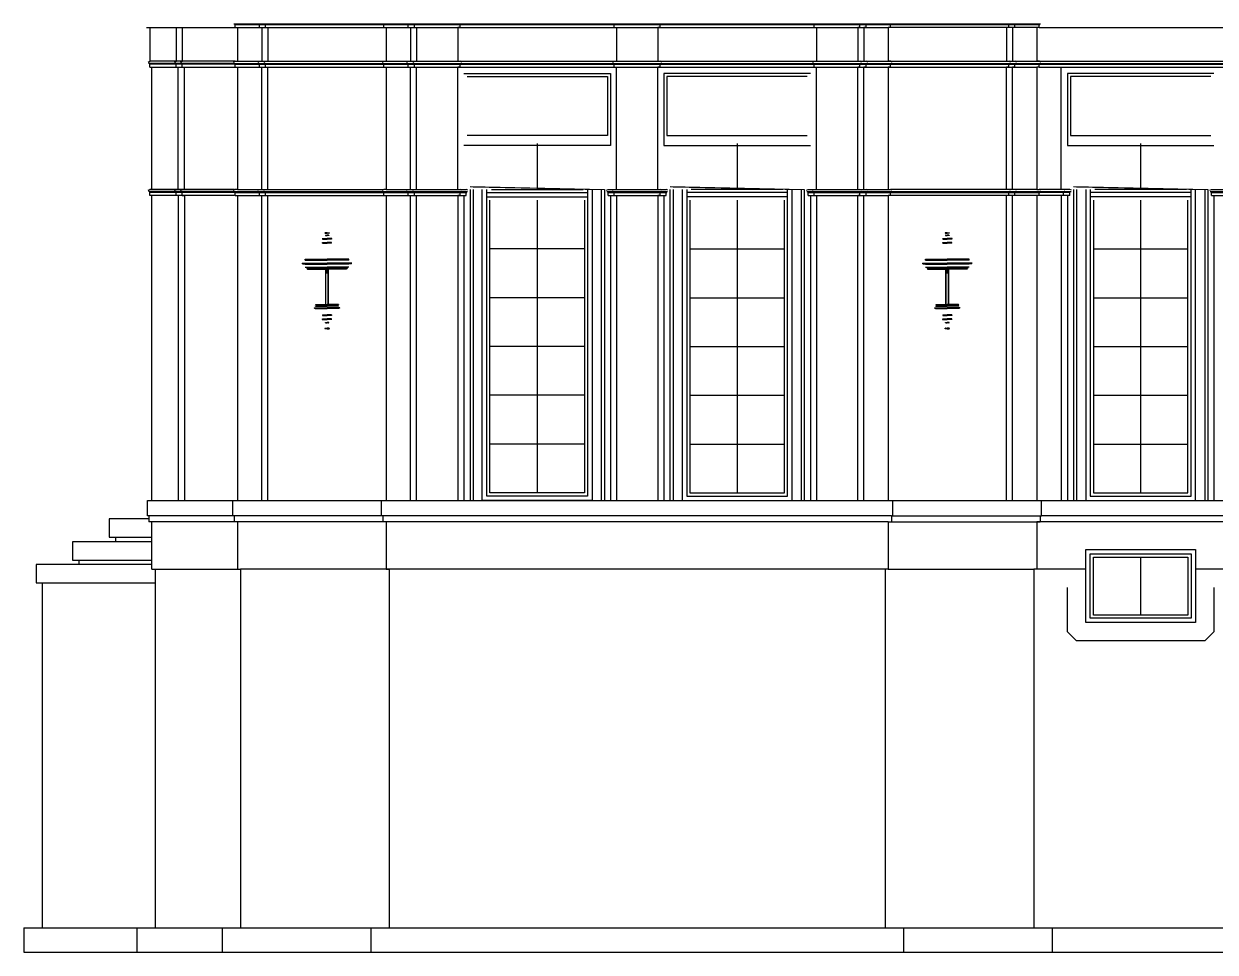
# Model space of a CAD drawing. Header units: metres. Extents: x -770 to 770, y 0 to 641.
# Drawn here: x -769.7 to -379.3, y 0 to 304.2 of the extents above; entities that cross this region are included whole.
import ezdxf

# ---------------------------------------------------------------- set-up
doc = ezdxf.new("R2010")
doc.units = ezdxf.units.M

msp = doc.modelspace()

# ---------------------------------------------------------------- linework, layer by layer
at = {"layer": 'EL-Stair'}
for p, q in [((-728.73, 142, -523), (-741.69, 142, -523)), ((-741.69, 142, -523), (-741.69, 136, -523)), ((-727.69, 134.5, -507.5), (-753.69, 134.5, -523)), ((-753.69, 134.5, -523), (-753.69, 128.5, -523)), ((-741.69, 136, -523), (-727.69, 136, -507.5)), ((-739.69, 136, -523), (-739.69, 134.5, -523)), ((-727.69, 127, -507.5), (-765.69, 127, -523)), ((-765.69, 127, -523), (-765.69, 121, -523)), ((-753.69, 128.5, -523), (-727.69, 128.5, -507.5)), ((-751.69, 128.5, -523), (-751.69, 127, -523)), ((-765.69, 121, -523), (-726.69, 121, -507.5)), ((-763.69, 121, -523), (-763.69, 119.5, -523))]:
    msp.add_line(p, q, dxfattribs=at)
at = {"layer": 'EL-Trim'}
for p, q in [((-729.44, 303, -523), (-728.44, 303, -523)), ((-728.44, 303, -523), (-728.44, 292, -523)), ((-728.44, 303, -523), (-699.69, 303, -91)), ((-720.31, 303, -507.5), (-719.81, 303, -507.5)), ((-719.81, 303, -507.5), (-719.81, 292, -507.5)), ((-718.31, 303, -507.5), (-717.81, 303, -507.5)), ((-717.81, 303, -507.5), (-717.81, 292, -507.5)), ((-728.99, 291.73, -523), (-728.44, 292, -523)), ((-700.88, 291.25, -507.5), (-728.88, 291.25, -523)), ((-700.44, 291, -507.5), (-728.63, 291, -523)), ((-700.44, 292, -507.5), (-728.44, 292, -523)), ((-728.44, 290, -523), (-728.44, 291, -523)), ((-728.44, 290, -523), (-700.44, 290, -507.5)), ((-727.69, 250, -507.5), (-727.69, 290, -507.5)), ((-720.36, 291.73, -507.5), (-719.81, 292, -507.5)), ((-719.81, 290, -507.5), (-719.81, 291, -507.5)), ((-719.06, 250, -507.5), (-719.06, 290, -507.5)), ((-718.36, 291.73, -507.5), (-717.81, 292, -507.5)), ((-717.81, 290, -507.5), (-717.81, 291, -507.5)), ((-717.06, 250, -507.5), (-717.06, 290, -507.5)), ((-728.99, 249.73, -523), (-728.44, 250, -523)), ((-700.63, 250, -507.5), (-728.44, 250, -523)), ((-720.36, 249.73, -507.5), (-719.81, 250, -507.5)), ((-718.36, 249.73, -507.5), (-717.81, 250, -507.5)), ((-717.06, 250, -507.5), (-717.06, 250, -507.5)), ((-700.88, 249.25, -507.5), (-728.86, 249.25, -523)), ((-728.44, 249, -523), (-728.63, 249, -523)), ((-728.44, 248, -523), (-728.44, 249, -523)), ((-700.63, 249, -507.5), (-728.44, 249, -523)), ((-700.63, 248, -507.5), (-728.44, 248, -523)), ((-727.69, 148, -507.5), (-727.69, 248, -507.5)), ((-719.81, 249, -507.5), (-720, 249, -507.5)), ((-719.81, 248, -507.5), (-719.81, 249, -507.5)), ((-719.06, 248, -507.5), (-719.06, 148, -507.5)), ((-717.81, 249, -507.5), (-718, 249, -507.5)), ((-717.81, 248, -507.5), (-717.81, 249, -507.5)), ((-717.81, 248, -507.5), (-717.06, 248, -507.5)), ((-717.06, 248, -507.5), (-717.06, 148, -507.5)), ((-729.19, 143, -523), (-729.19, 148, -523)), ((-729.19, 148, -523), (-701.19, 148, -507.5)), ((-701.19, 143, -507.5), (-729.19, 143, -523)), ((-728.73, 143, -523), (-729.19, 143, -523)), ((-728.73, 143, -523), (-728.73, 141, -523)), ((-700.73, 141, -507.5), (-728.73, 141, -523)), ((-727.69, 125.5, -507.5), (-727.69, 141, -507.5)), ((-485.38, 143, -91), (-701.19, 143, -507.5)), ((-484.92, 143, -91), (-436.65, 143, -158.5)), ((-312.19, 143, -113.55), (-436.42, 143, -158.5)), ((-727.69, 125.5, -507.5), (-726.69, 125.5, -507.5)), ((-726.69, 125.5, -507.5), (-699.69, 125.5, -91)), ((-726.69, 125.5, -507.5), (-726.69, 119.5, -507.5))]:
    msp.add_line(p, q, dxfattribs=at)
at = {"layer": 'EL-Wall'}
for p, q in [((-701.19, 143, -507.5), (-701.19, 148, -507.5)), ((-701.19, 148, -507.5), (-436.19, 148, -158.5)), ((-652.46, 143, -91), (-652.46, 148, -91)), ((-484.92, 143, -91), (-484.92, 148, -91)), ((-436.19, 143, -158.5), (-436.19, 148, -158.5)), ((-700.73, 143, -507.5), (-701.19, 143, -507.5)), ((-700.73, 143, -507.5), (-700.73, 141, -507.5)), ((-699.69, 141, -91), (-700.73, 141, -507.5)), ((-652, 143, -91), (-652.46, 143, -91)), ((-652, 143, -91), (-652, 141, -91)), ((-650.96, 141, -73), (-652, 141, -91)), ((-486.42, 141, -91), (-485.38, 141, -91)), ((-485.38, 143, -91), (-485.38, 141, -91)), ((-485.38, 143, -91), (-484.92, 143, -91)), ((-437.69, 141, -158.5), (-436.65, 141, -158.5)), ((-436.65, 143, -158.5), (-436.65, 141, -158.5)), ((-436.65, 143, -158.5), (-436.19, 143, -158.5))]:
    msp.add_line(p, q, dxfattribs=at)
at = {"layer": 'EL-Window'}
for p, q in [((-601.44, 265, -73), (-601.44, 250, -73)), ((-535.94, 265, -73), (-535.94, 250, -73)), ((-403.69, 265, -158.5), (-403.69, 250, -158.5)), ((-619.44, 148, -73), (-619.44, 250, -73)), ((-617.94, 149.5, -73), (-617.94, 250, -73)), ((-616.44, 250, -73), (-586.44, 250, -73)), ((-616.44, 250, -73), (-586.44, 250, -73)), ((-584.94, 250, -73), (-584.94, 149.5, -73)), ((-583.44, 250, -73), (-583.44, 148, -73)), ((-553.94, 250, -73), (-553.94, 148, -73)), ((-552.44, 250, -73), (-552.44, 149.5, -73)), ((-520.94, 250, -73), (-550.94, 250, -73)), ((-520.94, 250, -73), (-550.94, 250, -73)), ((-519.44, 149.5, -73), (-519.44, 250, -73)), ((-517.94, 148, -73), (-517.94, 250, -73)), ((-421.69, 250, -158.5), (-421.69, 148, -158.5)), ((-420.19, 250, -158.5), (-420.19, 149.5, -158.5)), ((-388.69, 250, -158.5), (-418.69, 250, -158.5)), ((-388.69, 250, -158.5), (-418.69, 250, -158.5)), ((-387.19, 149.5, -158.5), (-387.19, 250, -158.5)), ((-385.69, 148, -158.5), (-385.69, 250, -158.5)), ((-617.94, 249, -73), (-584.94, 249, -73)), ((-617.94, 247.5, -73), (-584.94, 247.5, -73)), ((-616.94, 150.5, -73), (-616.94, 246.5, -73)), ((-601.44, 246.5, -73), (-601.44, 150.5, -73)), ((-585.94, 246.5, -73), (-585.94, 150.5, -73)), ((-519.44, 249, -73), (-552.44, 249, -73)), ((-519.44, 247.5, -73), (-552.44, 247.5, -73)), ((-551.44, 246.5, -73), (-551.44, 150.5, -73)), ((-535.94, 246.5, -73), (-535.94, 150.5, -73)), ((-520.44, 150.5, -73), (-520.44, 246.5, -73)), ((-387.19, 249, -158.5), (-420.19, 249, -158.5)), ((-387.19, 247.5, -158.5), (-420.19, 247.5, -158.5)), ((-419.19, 246.5, -158.5), (-419.19, 150.5, -158.5)), ((-403.69, 246.5, -158.5), (-403.69, 150.5, -158.5)), ((-388.19, 150.5, -158.5), (-388.19, 246.5, -158.5)), ((-585.94, 230.5, -73), (-616.94, 230.5, -73)), ((-551.44, 230.5, -73), (-520.44, 230.5, -73)), ((-419.19, 230.5, -158.5), (-388.19, 230.5, -158.5)), ((-585.94, 214.5, -73), (-616.94, 214.5, -73)), ((-551.44, 214.5, -73), (-520.44, 214.5, -73)), ((-419.19, 214.5, -158.5), (-388.19, 214.5, -158.5)), ((-585.94, 198.5, -73), (-616.94, 198.5, -73)), ((-551.44, 198.5, -73), (-520.44, 198.5, -73)), ((-419.19, 198.5, -158.5), (-388.19, 198.5, -158.5)), ((-585.94, 182.5, -73), (-616.94, 182.5, -73)), ((-551.44, 182.5, -73), (-520.44, 182.5, -73)), ((-419.19, 182.5, -158.5), (-388.19, 182.5, -158.5)), ((-585.94, 166.5, -73), (-616.94, 166.5, -73)), ((-551.44, 166.5, -73), (-520.44, 166.5, -73)), ((-419.19, 166.5, -158.5), (-388.19, 166.5, -158.5)), ((-584.94, 149.5, -73), (-617.94, 149.5, -73)), ((-585.94, 150.5, -73), (-616.94, 150.5, -73)), ((-552.44, 149.5, -73), (-519.44, 149.5, -73)), ((-551.44, 150.5, -73), (-520.44, 150.5, -73)), ((-420.19, 149.5, -158.5), (-387.19, 149.5, -158.5)), ((-419.19, 150.5, -158.5), (-388.19, 150.5, -158.5)), ((-583.44, 148, -73), (-619.44, 148, -73)), ((-553.94, 148, -73), (-517.94, 148, -73)), ((-421.69, 148, -158.5), (-385.69, 148, -158.5))]:
    msp.add_line(p, q, dxfattribs=at)
at = {"layer": 'FP-Above'}
for p, q in [((-420.19, 109.5, -158.5), (-420.19, 119.5, -158.5)), ((-419.19, 110.5, -158.5), (-419.19, 119.5, -158.5)), ((-403.69, 119.5, -158.5), (-403.69, 110.5, -158.5)), ((-388.19, 119.5, -158.5), (-388.19, 110.5, -158.5)), ((-387.19, 119.5, -158.5), (-387.19, 109.5, -158.5)), ((-387.19, 109.5, -158.5), (-420.19, 109.5, -158.5)), ((-388.19, 110.5, -158.5), (-419.19, 110.5, -158.5))]:
    msp.add_line(p, q, dxfattribs=at)
at = {"layer": 'FP-Footing'}
for p, q in [((-763.69, 119.5, -523), (-763.69, 8, -523)), ((-726.69, 119.5, -507.5), (-726.69, 8, -507.5)), ((-698.69, 119.5, -91), (-698.69, 8, -91)), ((-649.96, 119.5, -73), (-649.96, 8, -73)), ((-487.42, 119.5, -73), (-487.42, 8, -73)), ((-438.69, 119.5, -91), (-438.69, 8, -91)), ((-427.69, 105, -158.5), (-427.69, 119.5, -158.5)), ((-421.69, 108, -158.5), (-421.69, 119.5, -158.5)), ((-385.69, 119.5, -158.5), (-385.69, 108, -158.5)), ((-379.69, 119.5, -158.5), (-379.69, 105, -158.5)), ((-385.69, 108, -158.5), (-421.69, 108, -158.5)), ((-424.69, 102, -158.5), (-427.69, 105, -158.5)), ((-382.69, 102, -158.5), (-424.69, 102, -158.5)), ((-379.69, 105, -158.5), (-382.69, 102, -158.5)), ((-769.69, 8, -523), (-769.69, 0, -523)), ((-769.69, 8, -523), (769.69, 8, -523.01)), ((-732.69, 8, -523), (-732.69, 0, -523)), ((-704.69, 8, -507.5), (-704.69, 0, -507.5)), ((-655.96, 8, -91), (-655.96, 0, -91)), ((-481.42, 8, -91), (-481.42, 0, -91)), ((-432.69, 8, -158.5), (-432.69, 0, -158.5)), ((-769.69, 0, -523), (0.31, 0))]:
    msp.add_line(p, q, dxfattribs=at)
at = {"layer": 'FP-Hatch'}
for p, q in [((-670.98, 235.78, -91), (-671.07, 235.69, -91)), ((-671.07, 235.69, -91), (-671.07, 235.69, -91)), ((-671.07, 235.69, -91), (-670.98, 235.6, -91)), ((-670.9, 235.78, -91), (-670.98, 235.78, -91)), ((-670.92, 235.6, -91), (-670.98, 235.6, -91)), ((-670.92, 235.6, -91), (-670.32, 235.6, -91)), ((-670.32, 235.78, -91), (-670.9, 235.78, -91)), ((-670.79, 235.03, -91), (-670.88, 234.94, -91)), ((-670.88, 234.94, -91), (-670.88, 234.85, -91)), ((-670.88, 234.85, -91), (-670.32, 234.85, -91)), ((-670.79, 235.03, -91), (-670.32, 235.03, -91)), ((-670.32, 235.78, -91), (-669.74, 235.78, -91)), ((-669.72, 235.6, -91), (-670.32, 235.6, -91)), ((-669.85, 235.03, -91), (-670.32, 235.03, -91)), ((-669.76, 234.85, -91), (-670.32, 234.85, -91)), ((-669.85, 235.03, -91), (-669.76, 234.94, -91)), ((-669.76, 234.94, -91), (-669.76, 234.85, -91)), ((-669.74, 235.78, -91), (-669.67, 235.78, -91)), ((-669.72, 235.6, -91), (-669.67, 235.6, -91)), ((-669.67, 235.78, -91), (-669.57, 235.69, -91)), ((-669.57, 235.69, -91), (-669.67, 235.6, -91)), ((-669.57, 235.69, -91), (-669.57, 235.69, -91)), ((-467.71, 235.78, -91), (-467.8, 235.69, -91)), ((-467.8, 235.69, -91), (-467.8, 235.69, -91)), ((-467.8, 235.69, -91), (-467.71, 235.6, -91)), ((-467.63, 235.78, -91), (-467.71, 235.78, -91)), ((-467.66, 235.6, -91), (-467.71, 235.6, -91)), ((-467.66, 235.6, -91), (-467.05, 235.6, -91)), ((-467.05, 235.78, -91), (-467.63, 235.78, -91)), ((-467.52, 235.03, -91), (-467.62, 234.94, -91)), ((-467.62, 234.94, -91), (-467.62, 234.85, -91)), ((-467.62, 234.85, -91), (-467.05, 234.85, -91)), ((-467.52, 235.03, -91), (-467.05, 235.03, -91)), ((-467.05, 235.78, -91), (-466.47, 235.78, -91)), ((-466.45, 235.6, -91), (-467.05, 235.6, -91)), ((-466.58, 235.03, -91), (-467.05, 235.03, -91)), ((-466.49, 234.85, -91), (-467.05, 234.85, -91)), ((-466.58, 235.03, -91), (-466.49, 234.94, -91)), ((-466.49, 234.94, -91), (-466.49, 234.85, -91)), ((-466.47, 235.78, -91), (-466.4, 235.78, -91)), ((-466.45, 235.6, -91), (-466.4, 235.6, -91)), ((-466.4, 235.78, -91), (-466.3, 235.69, -91)), ((-466.3, 235.69, -91), (-466.4, 235.6, -91)), ((-466.3, 235.69, -91), (-466.3, 235.69, -91)), ((-671.89, 233.89, -91), (-671.82, 233.89, -91)), ((-671.82, 233.89, -91), (-670.32, 233.89, -91)), ((-671.82, 233.89, -91), (-671.82, 233.71, -91)), ((-671.82, 233.71, -91), (-670.32, 233.71, -91)), ((-671.82, 232.39, -91), (-671.82, 232.58, -91)), ((-671.82, 232.58, -91), (-671.63, 232.58, -91)), ((-671.82, 232.39, -91), (-670.32, 232.39, -91)), ((-671.63, 232.58, -91), (-670.32, 232.58, -91)), ((-668.82, 233.89, -91), (-670.32, 233.89, -91)), ((-668.82, 233.71, -91), (-670.32, 233.71, -91)), ((-669.01, 232.58, -91), (-670.32, 232.58, -91)), ((-668.82, 232.39, -91), (-670.32, 232.39, -91)), ((-668.82, 232.58, -91), (-669.01, 232.58, -91)), ((-668.75, 233.89, -91), (-668.82, 233.89, -91)), ((-668.82, 233.89, -91), (-668.82, 233.71, -91)), ((-668.82, 232.39, -91), (-668.82, 232.58, -91)), ((-468.62, 233.89, -91), (-468.55, 233.89, -91)), ((-468.55, 233.89, -91), (-467.05, 233.89, -91)), ((-468.55, 233.89, -91), (-468.55, 233.71, -91)), ((-468.55, 233.71, -91), (-467.05, 233.71, -91)), ((-468.55, 232.39, -91), (-468.55, 232.58, -91)), ((-468.55, 232.58, -91), (-468.37, 232.58, -91)), ((-468.55, 232.39, -91), (-467.05, 232.39, -91)), ((-468.37, 232.58, -91), (-467.05, 232.58, -91)), ((-465.55, 233.89, -91), (-467.05, 233.89, -91)), ((-465.55, 233.71, -91), (-467.05, 233.71, -91)), ((-465.74, 232.58, -91), (-467.05, 232.58, -91)), ((-465.55, 232.39, -91), (-467.05, 232.39, -91)), ((-465.55, 232.58, -91), (-465.74, 232.58, -91)), ((-465.49, 233.89, -91), (-465.55, 233.89, -91)), ((-465.55, 233.89, -91), (-465.55, 233.71, -91)), ((-465.55, 232.39, -91), (-465.55, 232.58, -91)), ((-677.45, 226.77, -91), (-677.45, 227.14, -91)), ((-677.45, 227.14, -91), (-670.32, 227.14, -91)), ((-677.45, 226.77, -91), (-670.32, 226.77, -91)), ((-663.2, 227.14, -91), (-670.32, 227.14, -91)), ((-663.2, 226.77, -91), (-670.32, 226.77, -91)), ((-663.2, 226.77, -91), (-663.2, 227.14, -91)), ((-474.18, 226.77, -91), (-474.18, 227.14, -91)), ((-474.18, 227.14, -91), (-467.05, 227.14, -91)), ((-474.18, 226.77, -91), (-467.05, 226.77, -91)), ((-459.93, 227.14, -91), (-467.05, 227.14, -91)), ((-459.93, 226.77, -91), (-467.05, 226.77, -91)), ((-459.93, 226.77, -91), (-459.93, 227.14, -91)), ((-678.45, 225.82, -91), (-678.38, 225.82, -91)), ((-678.38, 225.64, -91), (-678.38, 225.82, -91)), ((-678.38, 225.82, -91), (-670.32, 225.82, -91)), ((-678.38, 225.64, -91), (-677.63, 225.64, -91)), ((-677.63, 225.64, -91), (-670.32, 225.64, -91)), ((-677.45, 225.46, -91), (-670.32, 225.46, -91)), ((-677.45, 224.52, -91), (-677.3, 224.52, -91)), ((-677.3, 224.52, -91), (-670.32, 224.52, -91)), ((-676.96, 224.33, -91), (-677.11, 224.33, -91)), ((-676.96, 224.33, -91), (-670.32, 224.33, -91)), ((-676.88, 223.96, -91), (-676.95, 223.96, -91)), ((-676.88, 223.96, -91), (-670.51, 223.96, -91)), ((-676.69, 223.88, -91), (-670.77, 223.88, -91)), ((-670.77, 212.23, -91), (-670.77, 223.96, -91)), ((-670.7, 212.23, -91), (-670.7, 223.96, -91)), ((-670.51, 222.46, -91), (-670.51, 224.33, -91)), ((-670.51, 224.33, -91), (-670.13, 224.33, -91)), ((-662.26, 225.82, -91), (-670.32, 225.82, -91)), ((-663.01, 225.64, -91), (-670.32, 225.64, -91)), ((-663.2, 225.46, -91), (-670.32, 225.46, -91)), ((-663.35, 224.52, -91), (-670.32, 224.52, -91)), ((-663.68, 224.33, -91), (-670.32, 224.33, -91)), ((-670.13, 224.33, -91), (-670.13, 222.46, -91)), ((-663.77, 223.96, -91), (-670.13, 223.96, -91)), ((-669.95, 212.23, -91), (-669.95, 223.96, -91)), ((-669.87, 212.23, -91), (-669.87, 223.96, -91)), ((-663.96, 223.88, -91), (-669.87, 223.88, -91)), ((-663.77, 223.96, -91), (-663.69, 223.96, -91)), ((-663.68, 224.33, -91), (-663.53, 224.33, -91)), ((-663.2, 224.52, -91), (-663.35, 224.52, -91)), ((-662.26, 225.64, -91), (-663.01, 225.64, -91)), ((-662.26, 225.64, -91), (-662.26, 225.82, -91)), ((-662.19, 225.82, -91), (-662.26, 225.82, -91)), ((-475.18, 225.82, -91), (-475.12, 225.82, -91)), ((-475.12, 225.64, -91), (-475.12, 225.82, -91)), ((-475.12, 225.82, -91), (-467.05, 225.82, -91)), ((-475.12, 225.64, -91), (-474.37, 225.64, -91)), ((-474.37, 225.64, -91), (-467.05, 225.64, -91)), ((-474.18, 225.46, -91), (-467.05, 225.46, -91)), ((-474.18, 224.52, -91), (-474.03, 224.52, -91)), ((-474.03, 224.52, -91), (-467.05, 224.52, -91)), ((-473.69, 224.33, -91), (-473.84, 224.33, -91)), ((-473.69, 224.33, -91), (-467.05, 224.33, -91)), ((-473.61, 223.96, -91), (-473.68, 223.96, -91)), ((-473.61, 223.96, -91), (-467.24, 223.96, -91)), ((-473.42, 223.88, -91), (-467.5, 223.88, -91)), ((-467.5, 212.23, -91), (-467.5, 223.96, -91)), ((-467.43, 212.23, -91), (-467.43, 223.96, -91)), ((-466.87, 224.33, -91), (-467.24, 224.33, -91)), ((-467.24, 224.33, -91), (-467.24, 222.46, -91)), ((-458.99, 225.82, -91), (-467.05, 225.82, -91)), ((-459.74, 225.64, -91), (-467.05, 225.64, -91)), ((-459.93, 225.46, -91), (-467.05, 225.46, -91)), ((-460.08, 224.52, -91), (-467.05, 224.52, -91)), ((-460.42, 224.33, -91), (-467.05, 224.33, -91)), ((-466.87, 222.46, -91), (-466.87, 224.33, -91)), ((-460.5, 223.96, -91), (-466.87, 223.96, -91)), ((-466.68, 212.23, -91), (-466.68, 223.96, -91)), ((-466.6, 212.23, -91), (-466.6, 223.96, -91)), ((-460.69, 223.88, -91), (-466.6, 223.88, -91)), ((-460.5, 223.96, -91), (-460.42, 223.96, -91)), ((-460.42, 224.33, -91), (-460.27, 224.33, -91)), ((-459.93, 224.52, -91), (-460.08, 224.52, -91)), ((-458.99, 225.64, -91), (-459.74, 225.64, -91)), ((-458.99, 225.64, -91), (-458.99, 225.82, -91)), ((-458.92, 225.82, -91), (-458.99, 225.82, -91)), ((-674.53, 211.14, -91), (-674.46, 211.14, -91)), ((-674.46, 211.05, -91), (-674.46, 211.14, -91)), ((-674.46, 211.14, -91), (-670.32, 211.14, -91)), ((-674.46, 211.05, -91), (-674.28, 211.05, -91)), ((-674.28, 211.05, -91), (-670.32, 211.05, -91)), ((-674.18, 210.96, -91), (-673.44, 210.96, -91)), ((-674.02, 212.23, -91), (-674.09, 212.2, -91)), ((-674.07, 211.67, -91), (-674.07, 211.86, -91)), ((-674.07, 211.86, -91), (-670.32, 211.86, -91)), ((-674.07, 211.67, -91), (-670.32, 211.67, -91)), ((-674.02, 212.23, -91), (-670.32, 212.23, -91)), ((-673.85, 212.31, -91), (-670.77, 212.31, -91)), ((-673.44, 210.96, -91), (-670.32, 210.96, -91)), ((-666.62, 212.23, -91), (-670.32, 212.23, -91)), ((-666.57, 211.86, -91), (-670.32, 211.86, -91)), ((-666.57, 211.67, -91), (-670.32, 211.67, -91)), ((-666.18, 211.14, -91), (-670.32, 211.14, -91)), ((-666.37, 211.05, -91), (-670.32, 211.05, -91)), ((-667.2, 210.96, -91), (-670.32, 210.96, -91)), ((-666.79, 212.31, -91), (-669.87, 212.31, -91)), ((-666.46, 210.96, -91), (-667.2, 210.96, -91)), ((-666.62, 212.23, -91), (-666.55, 212.2, -91)), ((-666.57, 211.67, -91), (-666.57, 211.86, -91)), ((-666.18, 211.05, -91), (-666.37, 211.05, -91)), ((-666.18, 211.05, -91), (-666.18, 211.14, -91)), ((-666.11, 211.14, -91), (-666.18, 211.14, -91)), ((-471.26, 211.14, -91), (-471.19, 211.14, -91)), ((-471.19, 211.05, -91), (-471.19, 211.14, -91)), ((-471.19, 211.14, -91), (-467.05, 211.14, -91)), ((-471.19, 211.05, -91), (-471.01, 211.05, -91)), ((-471.01, 211.05, -91), (-467.05, 211.05, -91)), ((-470.91, 210.96, -91), (-470.17, 210.96, -91)), ((-470.75, 212.23, -91), (-470.82, 212.2, -91)), ((-470.8, 211.67, -91), (-470.8, 211.86, -91)), ((-470.8, 211.86, -91), (-467.05, 211.86, -91)), ((-470.8, 211.67, -91), (-467.05, 211.67, -91)), ((-470.75, 212.23, -91), (-467.05, 212.23, -91)), ((-470.58, 212.31, -91), (-467.5, 212.31, -91)), ((-470.17, 210.96, -91), (-467.05, 210.96, -91)), ((-463.35, 212.23, -91), (-467.05, 212.23, -91)), ((-463.3, 211.86, -91), (-467.05, 211.86, -91)), ((-463.3, 211.67, -91), (-467.05, 211.67, -91)), ((-462.91, 211.14, -91), (-467.05, 211.14, -91)), ((-463.1, 211.05, -91), (-467.05, 211.05, -91)), ((-463.94, 210.96, -91), (-467.05, 210.96, -91)), ((-463.52, 212.31, -91), (-466.6, 212.31, -91)), ((-463.19, 210.96, -91), (-463.94, 210.96, -91)), ((-463.35, 212.23, -91), (-463.29, 212.2, -91)), ((-463.3, 211.67, -91), (-463.3, 211.86, -91)), ((-462.91, 211.05, -91), (-463.1, 211.05, -91)), ((-462.91, 211.05, -91), (-462.91, 211.14, -91)), ((-462.84, 211.14, -91), (-462.91, 211.14, -91)), ((-671.89, 207.35, -91), (-671.82, 207.35, -91)), ((-671.82, 208.85, -91), (-670.32, 208.85, -91)), ((-671.82, 208.85, -91), (-671.82, 208.66, -91)), ((-671.82, 208.66, -91), (-671.63, 208.66, -91)), ((-671.82, 207.54, -91), (-670.32, 207.54, -91)), ((-671.82, 207.35, -91), (-671.82, 207.54, -91)), ((-671.82, 207.35, -91), (-670.32, 207.35, -91)), ((-671.63, 208.66, -91), (-670.32, 208.66, -91)), ((-668.82, 208.85, -91), (-670.32, 208.85, -91)), ((-669.01, 208.66, -91), (-670.32, 208.66, -91)), ((-668.82, 207.54, -91), (-670.32, 207.54, -91)), ((-668.82, 207.35, -91), (-670.32, 207.35, -91)), ((-668.82, 208.66, -91), (-669.01, 208.66, -91)), ((-668.82, 208.85, -91), (-668.82, 208.66, -91)), ((-668.82, 207.35, -91), (-668.82, 207.54, -91)), ((-668.75, 207.35, -91), (-668.82, 207.35, -91)), ((-468.62, 207.35, -91), (-468.55, 207.35, -91)), ((-468.55, 208.85, -91), (-467.05, 208.85, -91)), ((-468.55, 208.85, -91), (-468.55, 208.66, -91)), ((-468.55, 208.66, -91), (-468.37, 208.66, -91)), ((-468.55, 207.54, -91), (-467.05, 207.54, -91)), ((-468.55, 207.35, -91), (-468.55, 207.54, -91)), ((-468.55, 207.35, -91), (-467.05, 207.35, -91)), ((-468.37, 208.66, -91), (-467.05, 208.66, -91)), ((-465.55, 208.85, -91), (-467.05, 208.85, -91)), ((-465.74, 208.66, -91), (-467.05, 208.66, -91)), ((-465.55, 207.54, -91), (-467.05, 207.54, -91)), ((-465.55, 207.35, -91), (-467.05, 207.35, -91)), ((-465.55, 208.66, -91), (-465.74, 208.66, -91)), ((-465.55, 208.85, -91), (-465.55, 208.66, -91)), ((-465.55, 207.35, -91), (-465.55, 207.54, -91)), ((-465.49, 207.35, -91), (-465.55, 207.35, -91)), ((-671.07, 204.43, -91), (-670.98, 204.52, -91)), ((-670.98, 204.34, -91), (-671.07, 204.43, -91)), ((-671.07, 204.43, -91), (-671.07, 204.43, -91)), ((-670.92, 204.52, -91), (-670.98, 204.52, -91)), ((-670.9, 204.34, -91), (-670.98, 204.34, -91)), ((-670.92, 204.52, -91), (-670.32, 204.52, -91)), ((-670.32, 204.34, -91), (-670.9, 204.34, -91)), ((-670.88, 206.4, -91), (-670.32, 206.4, -91)), ((-670.88, 206.31, -91), (-670.88, 206.4, -91)), ((-670.79, 206.21, -91), (-670.88, 206.31, -91)), ((-670.79, 206.21, -91), (-670.32, 206.21, -91)), ((-669.76, 206.4, -91), (-670.32, 206.4, -91)), ((-669.85, 206.21, -91), (-670.32, 206.21, -91)), ((-669.72, 204.52, -91), (-670.32, 204.52, -91)), ((-670.32, 204.34, -91), (-669.74, 204.34, -91)), ((-669.85, 206.21, -91), (-669.76, 206.31, -91)), ((-669.76, 206.31, -91), (-669.76, 206.4, -91)), ((-669.74, 204.34, -91), (-669.67, 204.34, -91)), ((-669.72, 204.52, -91), (-669.67, 204.52, -91)), ((-669.57, 204.43, -91), (-669.67, 204.52, -91)), ((-669.67, 204.34, -91), (-669.57, 204.43, -91)), ((-669.57, 204.43, -91), (-669.57, 204.43, -91)), ((-467.8, 204.43, -91), (-467.71, 204.52, -91)), ((-467.71, 204.34, -91), (-467.8, 204.43, -91)), ((-467.8, 204.43, -91), (-467.8, 204.43, -91)), ((-467.66, 204.52, -91), (-467.71, 204.52, -91)), ((-467.63, 204.34, -91), (-467.71, 204.34, -91)), ((-467.66, 204.52, -91), (-467.05, 204.52, -91)), ((-467.05, 204.34, -91), (-467.63, 204.34, -91)), ((-467.62, 206.4, -91), (-467.05, 206.4, -91)), ((-467.62, 206.31, -91), (-467.62, 206.4, -91)), ((-467.52, 206.21, -91), (-467.62, 206.31, -91)), ((-467.52, 206.21, -91), (-467.05, 206.21, -91)), ((-466.49, 206.4, -91), (-467.05, 206.4, -91)), ((-466.58, 206.21, -91), (-467.05, 206.21, -91)), ((-466.45, 204.52, -91), (-467.05, 204.52, -91)), ((-467.05, 204.34, -91), (-466.47, 204.34, -91)), ((-466.58, 206.21, -91), (-466.49, 206.31, -91)), ((-466.49, 206.31, -91), (-466.49, 206.4, -91)), ((-466.47, 204.34, -91), (-466.4, 204.34, -91)), ((-466.45, 204.52, -91), (-466.4, 204.52, -91)), ((-466.3, 204.43, -91), (-466.4, 204.52, -91)), ((-466.4, 204.34, -91), (-466.3, 204.43, -91)), ((-466.3, 204.43, -91), (-466.3, 204.43, -91))]:
    msp.add_line(p, q, dxfattribs=at)
at = {"layer": 'FP-Proposed Wall'}
for p, q in [((-700.88, 304.25, -507.5), (-436.5, 304.25, -158.5)), ((-700.44, 304, -507.5), (-700.63, 304, -507.5)), ((-700.44, 304, -507.5), (-436.94, 304, -158.5)), ((-700.44, 303, -507.5), (-700.44, 304, -507.5)), ((-700.44, 303, -507.5), (-699.69, 303, -91)), ((-699.69, 303, -91), (-651.71, 303, -91)), ((-699.69, 303, -91), (-699.69, 292, -91)), ((-690.44, 303, -91), (-690.44, 304, -91)), ((-690.44, 303, -91), (-689.69, 303, -91)), ((-689.69, 303, -91), (-689.69, 292, -91)), ((-651.71, 304, -91), (-651.89, 304, -91)), ((-651.71, 303, -91), (-651.71, 304, -91)), ((-651.71, 303, -91), (-650.96, 303, -73)), ((-650.96, 303, -73), (-650.96, 292, -73)), ((-650.96, 303, -73), (-486.42, 303, -91)), ((-641.71, 303, -73), (-641.71, 304, -73)), ((-641.71, 303, -73), (-640.96, 303, -73)), ((-640.96, 303, -73), (-640.96, 292, -73)), ((-626.69, 303, -73), (-627.44, 303, -73)), ((-627.44, 303, -73), (-627.44, 292, -73)), ((-626.69, 303, -73), (-626.69, 304, -73)), ((-576.19, 303, -73), (-576.19, 304, -73)), ((-576.19, 303, -73), (-575.44, 303, -73)), ((-575.44, 303, -73), (-575.44, 292, -73)), ((-561.19, 303, -73), (-561.94, 303, -73)), ((-561.94, 303, -73), (-561.94, 292, -73)), ((-561.19, 303, -73), (-561.19, 304, -73)), ((-510.69, 303, -73), (-510.69, 304, -73)), ((-510.69, 303, -73), (-509.94, 303, -73)), ((-509.94, 303, -73), (-509.94, 292, -73)), ((-495.67, 303, -73), (-496.42, 303, -73)), ((-496.42, 303, -73), (-496.42, 292, -73)), ((-495.67, 303, -73), (-495.67, 304, -73)), ((-486.42, 303, -91), (-486.42, 292, -91)), ((-485.67, 303, -91), (-486.42, 303, -91)), ((-485.67, 304, -91), (-485.48, 304, -91)), ((-485.67, 303, -91), (-485.67, 304, -91)), ((-437.69, 303, -158.5), (-485.67, 303, -91)), ((-447.69, 303, -91), (-447.69, 292, -91)), ((-446.94, 303, -91), (-447.69, 303, -91)), ((-446.94, 303, -91), (-446.94, 304, -91)), ((-437.69, 303, -158.5), (-437.69, 292, -158.5)), ((-436.94, 303, -158.5), (-437.69, 303, -158.5)), ((-436.94, 304, -158.5), (-436.75, 304, -158.5)), ((-436.94, 303, -158.5), (-436.94, 304, -158.5)), ((-436.94, 303, -158.5), (-307.19, 303, -113.55)), ((-700.99, 291.72, -507.5), (-700.44, 292, -507.5)), ((-700.88, 291.25, -507.5), (-101.09, 291.25)), ((-700.44, 291, -507.5), (-700.63, 291, -507.5)), ((-700.44, 292, -507.5), (-101.09, 292)), ((-700.44, 292, -507.5), (-699.69, 292, -91)), ((-700.44, 290, -507.5), (-700.44, 291, -507.5)), ((-700.44, 291, -507.5), (-436.94, 291, -158.5)), ((-700.44, 290, -507.5), (-699.69, 290, -91)), ((-699.69, 290, -91), (-437.69, 290, -158.5)), ((-699.69, 290, -91), (-699.69, 250, -91)), ((-690.99, 291.72, -91), (-690.44, 292, -91)), ((-690.44, 290, -91), (-690.44, 291, -91)), ((-690.44, 290, -91), (-689.69, 290, -91)), ((-689.69, 250, -91), (-689.69, 290, -91)), ((-652.25, 291.72, -91), (-651.71, 292, -91)), ((-651.71, 291, -91), (-651.89, 291, -91)), ((-651.71, 292, -91), (-650.96, 292, -73)), ((-651.71, 290, -91), (-651.71, 291, -91)), ((-651.71, 290, -91), (-650.96, 290, -73)), ((-650.96, 290, -73), (-650.96, 250, -73)), ((-642.25, 291.72, -73), (-641.71, 292, -73)), ((-641.71, 290, -73), (-641.71, 291, -73)), ((-641.71, 290, -73), (-640.96, 290, -73)), ((-640.96, 250, -73), (-640.96, 290, -73)), ((-626.69, 290, -73), (-627.44, 290, -73)), ((-627.44, 250, -73), (-627.44, 290, -73)), ((-626.14, 291.72, -73), (-626.69, 292, -73)), ((-626.69, 290, -73), (-626.69, 291, -73)), ((-576.73, 291.72, -73), (-576.19, 292, -73)), ((-576.19, 290, -73), (-576.19, 291, -73)), ((-576.19, 290, -73), (-575.44, 290, -73)), ((-575.44, 250, -73), (-575.44, 290, -73)), ((-561.19, 290, -73), (-561.94, 290, -73)), ((-561.94, 250, -73), (-561.94, 290, -73)), ((-560.64, 291.72, -73), (-561.19, 292, -73)), ((-561.19, 290, -73), (-561.19, 291, -73)), ((-511.24, 291.72, -73), (-510.69, 292, -73)), ((-510.69, 290, -73), (-510.69, 291, -73)), ((-510.69, 290, -73), (-509.94, 290, -73)), ((-509.94, 250, -73), (-509.94, 290, -73)), ((-496.42, 250, -73), (-496.42, 290, -73)), ((-495.67, 290, -73), (-496.42, 290, -73)), ((-495.12, 291.72, -73), (-495.67, 292, -73)), ((-495.67, 290, -73), (-495.67, 291, -73)), ((-485.67, 292, -91), (-486.42, 292, -91)), ((-485.67, 290, -91), (-486.42, 290, -91)), ((-486.42, 290, -91), (-486.42, 250, -91)), ((-485.12, 291.72, -91), (-485.67, 292, -91)), ((-485.67, 291, -91), (-485.48, 291, -91)), ((-485.67, 290, -91), (-485.67, 291, -91)), ((-446.94, 290, -91), (-447.69, 290, -91)), ((-447.69, 250, -91), (-447.69, 290, -91)), ((-446.39, 291.72, -91), (-446.94, 292, -91)), ((-446.94, 290, -91), (-446.94, 291, -91)), ((-436.94, 292, -158.5), (-437.69, 292, -158.5)), ((-436.94, 290, -158.5), (-437.69, 290, -158.5)), ((-437.69, 290, -158.5), (-437.69, 250, -158.5)), ((-436.39, 291.72, -158.5), (-436.94, 292, -158.5)), ((-436.94, 291, -158.5), (-436.75, 291, -158.5)), ((-436.94, 290, -158.5), (-436.94, 291, -158.5)), ((-436.94, 290, -158.5), (-312.19, 290, -113.55)), ((-436.75, 291, -158.5), (-312.19, 291, -113.55)), ((-429.69, 250, -158.5), (-429.69, 290, -158.5)), ((-625.44, 288, -73), (-577.44, 288, -73)), ((-624.44, 287, -73), (-578.44, 287, -73)), ((-578.44, 287, -73), (-578.44, 267.66, -73)), ((-577.44, 288, -73), (-577.44, 264.42, -73)), ((-511.94, 288, -73), (-559.94, 288, -73)), ((-559.94, 288, -73), (-559.94, 264.42, -73)), ((-512.94, 287, -73), (-558.94, 287, -73)), ((-558.94, 287, -73), (-558.94, 267.66, -73)), ((-379.69, 288, -158.5), (-427.69, 288, -158.5)), ((-427.69, 288, -158.5), (-427.69, 264.42, -158.5)), ((-380.69, 287, -158.5), (-426.69, 287, -158.5)), ((-426.69, 287, -158.5), (-426.69, 267.66, -158.5)), ((-578.44, 267.66, -73), (-624.44, 267.66, -73)), ((-558.94, 267.66, -73), (-512.94, 267.66, -73)), ((-426.69, 267.66, -158.5), (-380.69, 267.66, -158.5)), ((-577.44, 264.42, -73), (-625.44, 264.42, -73)), ((-559.94, 264.42, -73), (-511.94, 264.42, -73)), ((-427.69, 264.42, -158.5), (-379.69, 264.42, -158.5)), ((-700.99, 249.72, -507.5), (-700.44, 250, -507.5)), ((-699.69, 250, -91), (-700.44, 250, -507.5)), ((-690.99, 249.72, -91), (-690.44, 250, -91)), ((-652.25, 249.72, -91), (-651.71, 250, -91)), ((-650.96, 250, -73), (-651.71, 250, -91)), ((-642.25, 249.72, -73), (-641.71, 250, -73)), ((-626.14, 249.72, -73), (-626.69, 250, -73)), ((-623.44, 250, -73), (-623.44, 148, -73)), ((-623.42, 250.91, -73), (-579.44, 250, -73)), ((-622.44, 250, -73), (-622.44, 148, -73)), ((-622.42, 250.87, -73), (-580.44, 250, -73)), ((-580.44, 250, -73), (-580.44, 148, -73)), ((-579.44, 250, -73), (-579.44, 148, -73)), ((-576.73, 249.72, -73), (-576.19, 250, -73)), ((-560.64, 249.72, -73), (-561.19, 250, -73)), ((-557.94, 250, -73), (-557.94, 148, -73)), ((-557.92, 250.91, -73), (-513.94, 250, -73)), ((-556.94, 250, -73), (-556.94, 148, -73)), ((-556.92, 250.87, -73), (-514.94, 250, -73)), ((-514.94, 250, -73), (-514.94, 148, -73)), ((-513.94, 250, -73), (-513.94, 148, -73)), ((-511.24, 249.72, -73), (-510.69, 250, -73)), ((-495.12, 249.72, -73), (-495.67, 250, -73)), ((-486.42, 250, -91), (-485.67, 250, -91)), ((-485.12, 249.72, -91), (-485.67, 250, -91)), ((-446.39, 249.72, -91), (-446.94, 250, -91)), ((-437.69, 250, -158.5), (-436.94, 250, -158.5)), ((-436.39, 249.72, -158.5), (-436.94, 250, -158.5)), ((-428.39, 249.72, -158.5), (-428.94, 250, -158.5)), ((-425.69, 250, -158.5), (-425.69, 148, -158.5)), ((-425.67, 250.91, -158.5), (-381.69, 250, -158.5)), ((-424.69, 250, -158.5), (-424.69, 148, -158.5)), ((-424.67, 250.87, -158.5), (-382.69, 250, -158.5)), ((-382.69, 250, -158.5), (-382.69, 148, -158.5)), ((-381.69, 250, -158.5), (-381.69, 148, -158.5)), ((-700.88, 249.25, -507.5), (-624.25, 249.25, -73)), ((-700.44, 249, -507.5), (-700.63, 249, -507.5)), ((-700.44, 248, -507.5), (-700.44, 249, -507.5)), ((-700.44, 249, -507.5), (-624.69, 249, -73)), ((-700.44, 248, -507.5), (-699.69, 248, -91)), ((-699.69, 248, -91), (-699.69, 148, -91)), ((-690.44, 248, -91), (-690.44, 249, -91)), ((-690.44, 248, -91), (-689.69, 248, -91)), ((-689.69, 148, -91), (-689.69, 248, -91)), ((-651.71, 249, -91), (-651.89, 249, -91)), ((-651.71, 248, -91), (-651.71, 249, -91)), ((-651.71, 248, -91), (-650.96, 248, -73)), ((-650.96, 248, -73), (-650.96, 148, -73)), ((-641.71, 248, -73), (-641.71, 249, -73)), ((-641.71, 248, -73), (-640.96, 248, -73)), ((-640.96, 148, -73), (-640.96, 248, -73)), ((-626.69, 248, -73), (-627.44, 248, -73)), ((-627.44, 248, -73), (-627.44, 148, -73)), ((-626.69, 248, -73), (-626.69, 249, -73)), ((-578.63, 249.25, -73), (-558.75, 249.25, -73)), ((-578.19, 249, -73), (-559.19, 249, -73)), ((-576.19, 248, -73), (-576.19, 249, -73)), ((-576.19, 248, -73), (-575.44, 248, -73)), ((-575.44, 248, -73), (-575.44, 148, -73)), ((-561.19, 248, -73), (-561.94, 248, -73)), ((-561.94, 248, -73), (-561.94, 148, -73)), ((-561.19, 248, -73), (-561.19, 249, -73)), ((-513.13, 249.25, -73), (-426.5, 249.25, -158.5)), ((-512.69, 249, -73), (-436.94, 249, -158.5)), ((-510.69, 248, -73), (-510.69, 249, -73)), ((-510.69, 248, -73), (-509.94, 248, -73)), ((-509.94, 248, -73), (-509.94, 148, -73)), ((-496.42, 148, -73), (-496.42, 248, -73)), ((-495.67, 248, -73), (-496.42, 248, -73)), ((-495.67, 248, -73), (-495.67, 249, -73)), ((-485.67, 248, -91), (-486.42, 248, -91)), ((-486.42, 248, -91), (-486.42, 148, -91)), ((-485.67, 249, -91), (-485.48, 249, -91)), ((-485.67, 248, -91), (-485.67, 249, -91)), ((-447.69, 148, -91), (-447.69, 248, -91)), ((-446.94, 248, -91), (-447.69, 248, -91)), ((-446.94, 248, -91), (-446.94, 249, -91)), ((-436.94, 248, -158.5), (-437.69, 248, -158.5)), ((-437.69, 248, -158.5), (-437.69, 148, -158.5)), ((-436.94, 249, -158.5), (-436.75, 249, -158.5)), ((-436.94, 248, -158.5), (-436.94, 249, -158.5)), ((-426.94, 249, -158.5), (-436.75, 249, -158.5)), ((-428.94, 248, -158.5), (-429.69, 248, -158.5)), ((-429.69, 248, -158.5), (-429.69, 148, -158.5)), ((-428.94, 248, -158.5), (-428.94, 249, -158.5)), ((-380.88, 249.25, -158.5), (-370.88, 249.25, -158.5)), ((-380.44, 249, -158.5), (-370.63, 249, -158.5)), ((-436.19, 148, -158.5), (-178.19, 148, -158.5)), ((-486.42, 141, -91), (-699.69, 141, -91)), ((-699.69, 141, -91), (-699.69, 125.5, -91)), ((-650.96, 141, -73), (-650.96, 125.5, -73)), ((-486.42, 141, -91), (-437.69, 141, -158.5)), ((-486.42, 141, -91), (-486.42, 125.5, -91)), ((-312.19, 141, -113.55), (-437.69, 141, -158.5)), ((-437.69, 141, -158.5), (-437.69, 125.5, -158.5)), ((-421.69, 119.5, -158.5), (-421.69, 132, -158.5)), ((-421.69, 132, -158.5), (-385.69, 132, -158.5)), ((-420.19, 119.5, -158.5), (-420.19, 130.5, -158.5)), ((-420.19, 130.5, -158.5), (-387.19, 130.5, -158.5)), ((-419.19, 119.5, -158.5), (-419.19, 129.5, -158.5)), ((-419.19, 129.5, -158.5), (-388.19, 129.5, -158.5)), ((-403.69, 129.5, -158.5), (-403.69, 119.5, -158.5)), ((-388.19, 129.5, -158.5), (-388.19, 119.5, -158.5)), ((-387.19, 130.5, -158.5), (-387.19, 119.5, -158.5)), ((-385.69, 132, -158.5), (-385.69, 119.5, -158.5)), ((-699.69, 125.5, -91), (-698.69, 125.5, -91)), ((-487.42, 125.5, -73), (-698.69, 125.5, -91)), ((-698.69, 125.5, -91), (-698.69, 119.5, -91)), ((-650.96, 125.5, -73), (-649.96, 125.5, -73)), ((-649.96, 125.5, -73), (-649.96, 119.5, -73)), ((-486.42, 125.5, -91), (-487.42, 125.5, -73)), ((-487.42, 125.5, -73), (-487.42, 119.5, -73)), ((-486.42, 125.5, -91), (-438.69, 125.5, -91)), ((-437.69, 125.5, -158.5), (-438.69, 125.5, -91)), ((-438.69, 125.5, -91), (-438.69, 119.5, -91)), ((-421.69, 125.5, -158.5), (-437.69, 125.5, -158.5)), ((-325.19, 125.5, -113.55), (-385.69, 125.5, -158.5))]:
    msp.add_line(p, q, dxfattribs=at)
at = {"layer": 'FP-Stair'}
for p, q in [((-692.44, 304, -91), (-692.63, 304, -91)), ((-692.44, 303, -91), (-692.44, 304, -91)), ((-692.44, 303, -91), (-691.69, 303, -91)), ((-691.69, 303, -91), (-691.69, 292, -91)), ((-643.71, 304, -73), (-643.89, 304, -73)), ((-643.71, 303, -73), (-643.71, 304, -73)), ((-643.71, 303, -73), (-642.96, 303, -73)), ((-642.96, 303, -73), (-642.96, 292, -73)), ((-494.42, 303, -73), (-494.42, 292, -73)), ((-493.67, 303, -73), (-494.42, 303, -73)), ((-493.67, 304, -73), (-493.48, 304, -73)), ((-493.67, 303, -73), (-493.67, 304, -73)), ((-445.69, 303, -91), (-445.69, 292, -91)), ((-444.94, 303, -91), (-445.69, 303, -91)), ((-444.94, 304, -91), (-444.75, 304, -91)), ((-444.94, 303, -91), (-444.94, 304, -91)), ((-692.99, 291.72, -91), (-692.44, 292, -91)), ((-692.44, 291, -91), (-692.63, 291, -91)), ((-692.44, 290, -91), (-692.44, 291, -91)), ((-692.44, 290, -91), (-691.69, 290, -91)), ((-691.69, 250, -91), (-691.69, 290, -91)), ((-644.25, 291.72, -73), (-643.71, 292, -73)), ((-643.71, 291, -73), (-643.89, 291, -73)), ((-643.71, 290, -73), (-643.71, 291, -73)), ((-643.71, 290, -73), (-642.96, 290, -73)), ((-642.96, 250, -73), (-642.96, 290, -73)), ((-494.42, 250, -73), (-494.42, 290, -73)), ((-493.67, 290, -73), (-494.42, 290, -73)), ((-493.12, 291.72, -73), (-493.67, 292, -73)), ((-493.67, 291, -73), (-493.48, 291, -73)), ((-493.67, 290, -73), (-493.67, 291, -73)), ((-444.94, 290, -91), (-445.69, 290, -91)), ((-445.69, 250, -91), (-445.69, 290, -91)), ((-444.39, 291.72, -91), (-444.94, 292, -91)), ((-444.94, 291, -91), (-444.75, 291, -91)), ((-444.94, 290, -91), (-444.94, 291, -91)), ((-699.69, 250, -91), (-651.71, 250, -91)), ((-692.99, 249.72, -91), (-692.44, 250, -91)), ((-650.96, 250, -73), (-624.69, 250, -73)), ((-644.25, 249.72, -73), (-643.71, 250, -73)), ((-624.14, 249.72, -73), (-624.69, 250, -73)), ((-578.73, 249.72, -73), (-578.19, 250, -73)), ((-578.19, 250, -73), (-559.19, 250, -73)), ((-558.64, 249.72, -73), (-559.19, 250, -73)), ((-513.24, 249.72, -73), (-512.69, 250, -73)), ((-512.69, 250, -73), (-486.42, 250, -91)), ((-493.12, 249.72, -73), (-493.67, 250, -73)), ((-437.69, 250, -158.5), (-485.67, 250, -91)), ((-444.39, 249.72, -91), (-444.94, 250, -91)), ((-426.94, 250, -158.5), (-436.94, 250, -158.5)), ((-426.39, 249.72, -158.5), (-426.94, 250, -158.5)), ((-380.99, 249.72, -158.5), (-380.44, 250, -158.5)), ((-380.44, 250, -158.5), (-370.44, 250, -158.5)), ((-699.69, 248, -91), (-651.71, 248, -91)), ((-692.44, 249, -91), (-692.63, 249, -91)), ((-692.44, 248, -91), (-692.44, 249, -91)), ((-691.69, 148, -91), (-691.69, 248, -91)), ((-650.96, 248, -73), (-624.69, 248, -73)), ((-643.71, 249, -73), (-643.89, 249, -73)), ((-643.71, 248, -73), (-643.71, 249, -73)), ((-642.96, 148, -73), (-642.96, 248, -73)), ((-625.44, 248, -73), (-625.44, 148, -73)), ((-624.69, 249, -73), (-624.5, 249, -73)), ((-624.69, 248, -73), (-624.69, 249, -73)), ((-578.19, 249, -73), (-578.38, 249, -73)), ((-578.19, 248, -73), (-578.19, 249, -73)), ((-578.19, 248, -73), (-559.19, 248, -73)), ((-577.44, 248, -73), (-577.44, 148, -73)), ((-559.94, 248, -73), (-559.94, 148, -73)), ((-559.19, 249, -73), (-559, 249, -73)), ((-559.19, 248, -73), (-559.19, 249, -73)), ((-512.69, 249, -73), (-512.88, 249, -73)), ((-512.69, 248, -73), (-512.69, 249, -73)), ((-512.69, 248, -73), (-486.42, 248, -91)), ((-511.94, 248, -73), (-511.94, 148, -73)), ((-494.42, 148, -73), (-494.42, 248, -73)), ((-493.67, 249, -73), (-493.48, 249, -73)), ((-493.67, 248, -73), (-493.67, 249, -73)), ((-437.69, 248, -158.5), (-485.67, 248, -91)), ((-445.69, 148, -91), (-445.69, 248, -91)), ((-444.94, 249, -91), (-444.75, 249, -91)), ((-444.94, 248, -91), (-444.94, 249, -91)), ((-426.94, 248, -158.5), (-436.94, 248, -158.5)), ((-427.69, 248, -158.5), (-427.69, 148, -158.5)), ((-426.94, 249, -158.5), (-426.75, 249, -158.5)), ((-426.94, 248, -158.5), (-426.94, 249, -158.5)), ((-380.44, 249, -158.5), (-380.63, 249, -158.5)), ((-380.44, 248, -158.5), (-380.44, 249, -158.5)), ((-380.44, 248, -158.5), (-370.44, 248, -158.5)), ((-379.69, 248, -158.5), (-379.69, 148, -158.5))]:
    msp.add_line(p, q, dxfattribs=at)

doc.saveas('drawing.dxf')
